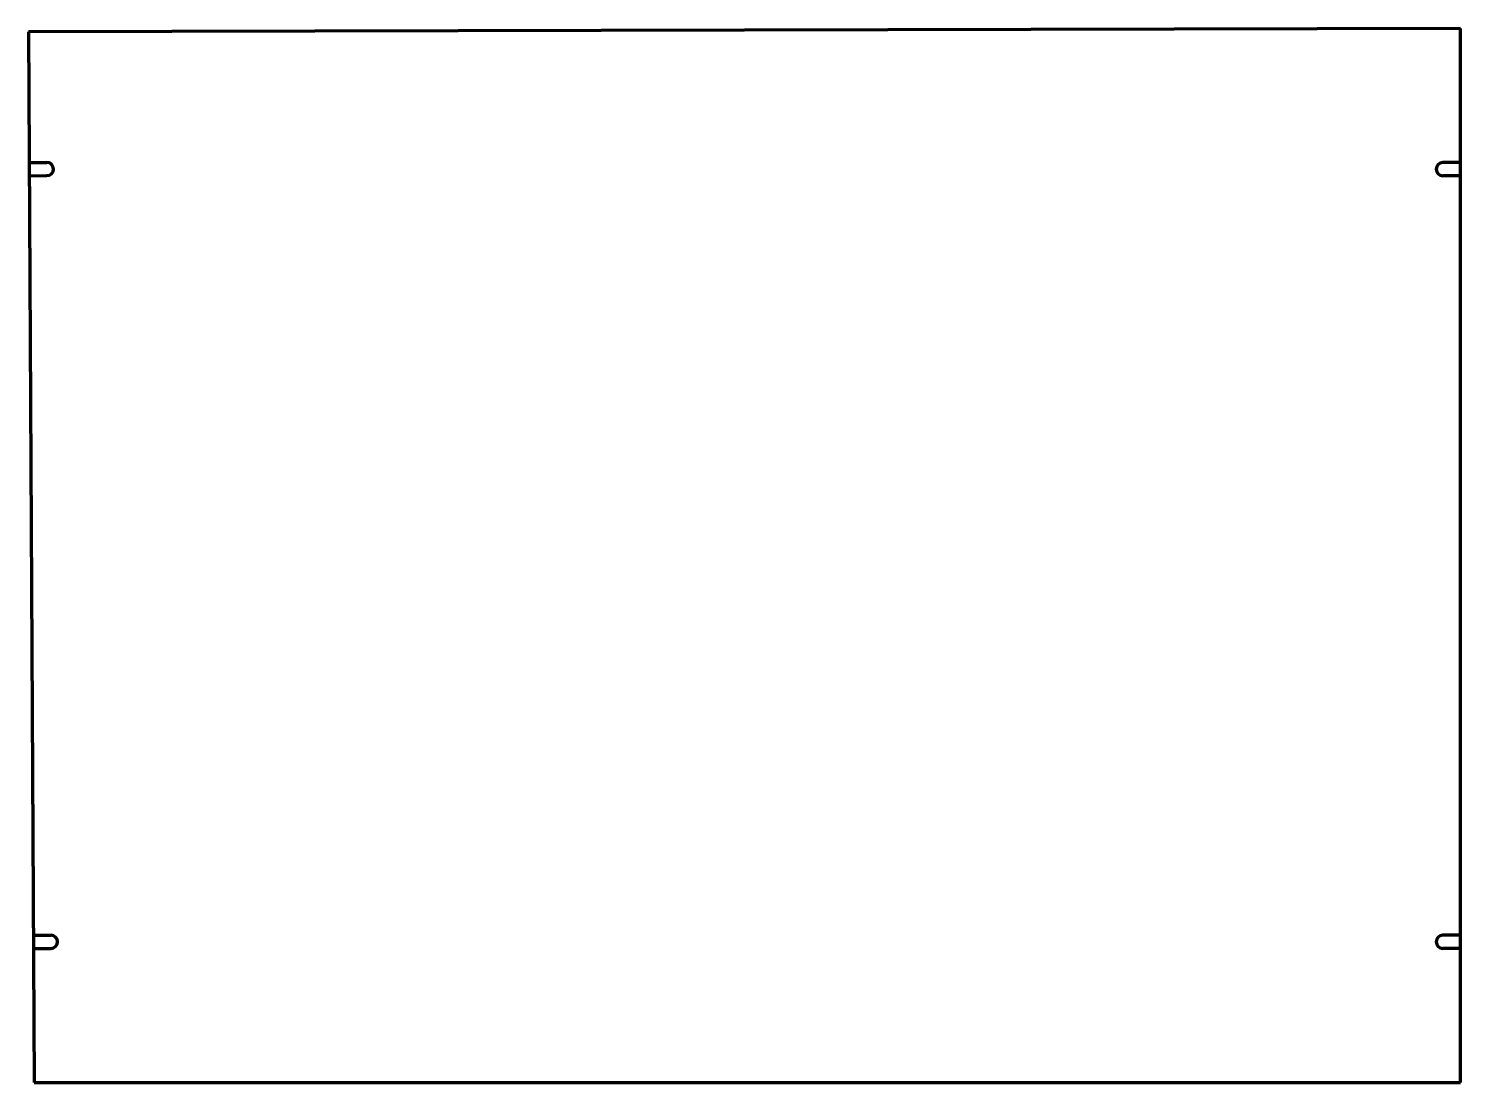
# Model space of a CAD drawing. Header units: inches. Extents: x 0 to 81.5, y 0 to 60.
import ezdxf

# ---------------------------------------------------------------- set-up
doc = ezdxf.new("R2010")
doc.units = ezdxf.units.IN
doc.header["$MEASUREMENT"] = 0
doc.layers.add('1', color=7, linetype='Continuous')

msp = doc.modelspace()

# ---------------------------------------------------------------- linework, layer by layer
at = {"color": 7, "lineweight": 90}
for p, q in [((81.5, 60), (0, 59.812)), ((0, 59.812), (0.312, 0)), ((81.5, 0), (81.5, 60)), ((0.312, 0), (81.5, 0))]:
    msp.add_line(p, q, dxfattribs=at)
at = {"layer": '1', "color": 7, "lineweight": 90}
for p, q in [((0.039, 52.375), (1.039, 52.38)), ((81.5, 52.375), (80.5, 52.375)), ((0.043, 51.625), (1.043, 51.63)), ((81.5, 51.625), (80.5, 51.625)), ((0.269, 8.375), (1.269, 8.38)), ((81.5, 8.375), (80.5, 8.375)), ((0.273, 7.625), (1.273, 7.63)), ((81.5, 7.625), (80.5, 7.625))]:
    msp.add_line(p, q, dxfattribs=at)
for centre, start, end in [((1.041, 52.005), 270.29935, 90.29935), ((80.5, 52), 90, 270), ((1.271, 8.005), 270.29935, 90.29935), ((80.5, 8), 90, 270)]:
    msp.add_arc(centre, 0.375, start, end, dxfattribs=at)

doc.saveas('drawing.dxf')
